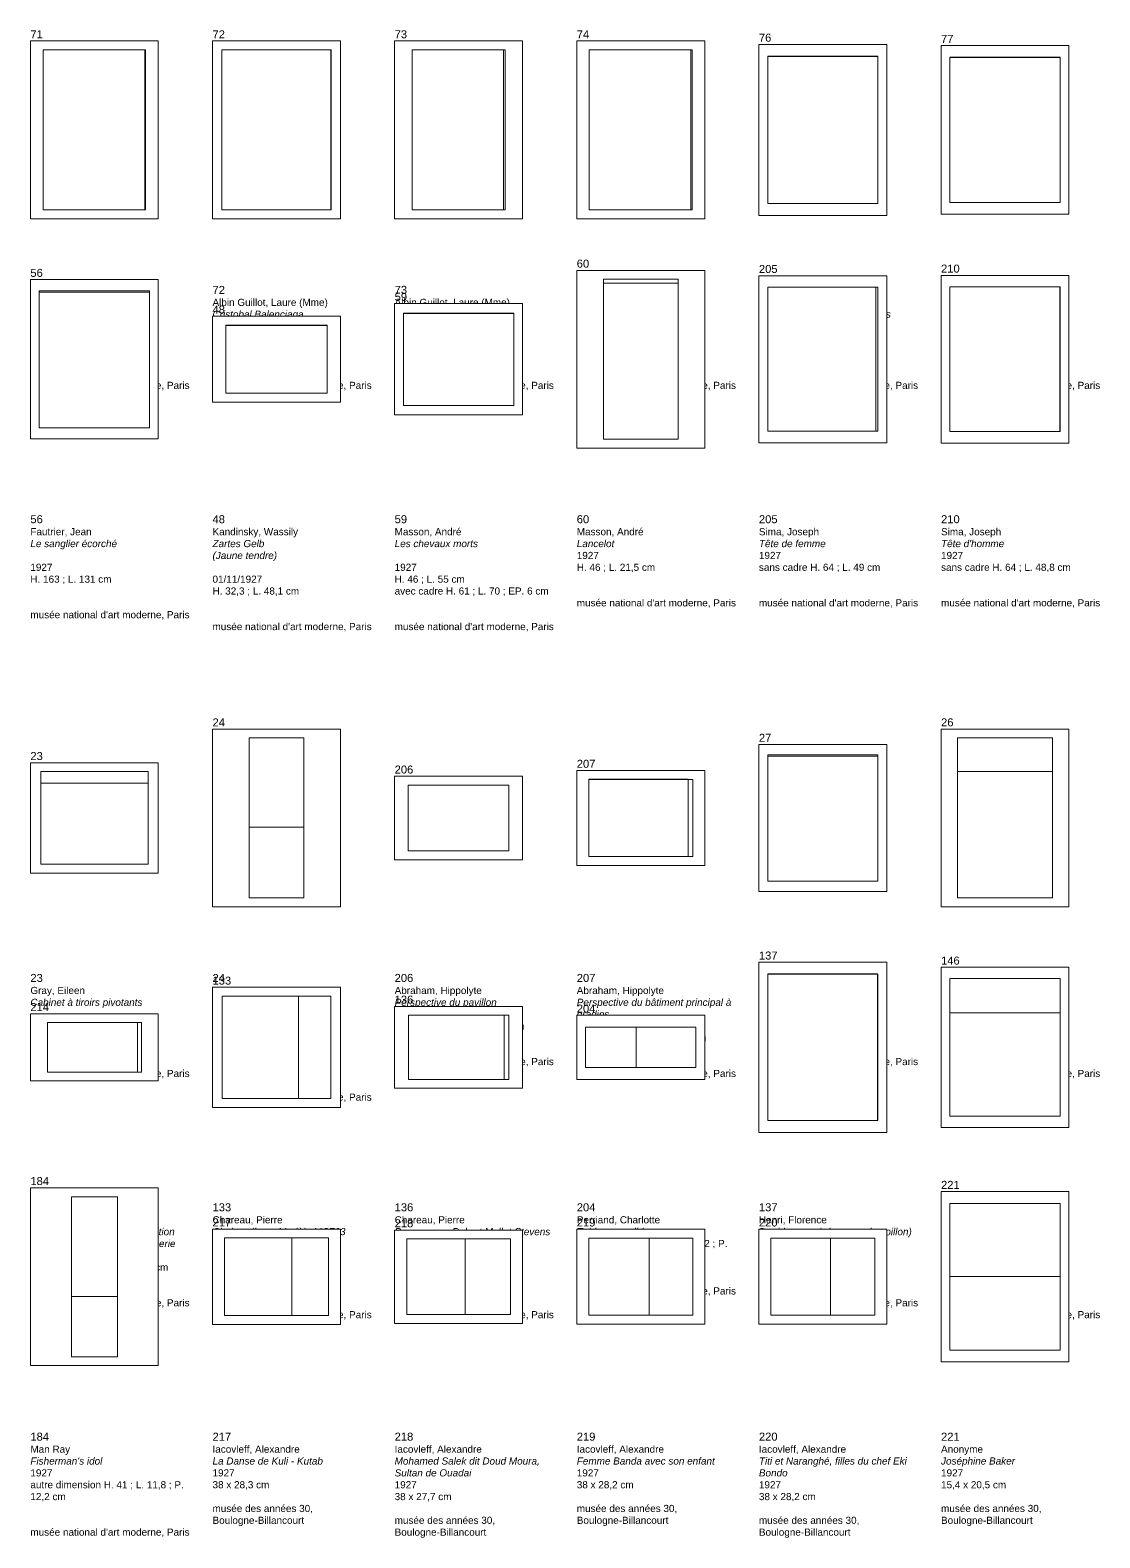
# Model space of a CAD drawing. Header units: metres. Extents: x -2000 to 323164, y 5742 to 90121.
# Drawn here: x 30427 to 42468, y 70862 to 87822 of the extents above; entities that cross this region are included whole.
import ezdxf

# ---------------------------------------------------------------- set-up
doc = ezdxf.new("R2010")
doc.units = ezdxf.units.M
for name, color, linetype, lineweight in [('A8-ART no', 152, 'Continuous', 13), ('A8-ART-cadre', 8, 'Continuous', 9), ('A8-ART-detail', 230, 'Continuous', 9), ('A8-ART-works photo', 171, 'Continuous', 5), ('A8-ART-works plan', 241, 'Continuous', 5)]:
    doc.layers.add(name, color=color, linetype=linetype, lineweight=lineweight)
doc.styles.add('AtoY_40', font='Arial.ttf', dxfattribs={"height": 80})
doc.styles.add('JP_50', font='Arial.ttf', dxfattribs={"height": 90})
picture_1 = doc.add_image_def('image17.jpeg', size_in_pixel=(122, 192))
picture_2 = doc.add_image_def('image18.jpeg', size_in_pixel=(131, 192))
picture_3 = doc.add_image_def('image19.jpeg', size_in_pixel=(110, 192))
picture_4 = doc.add_image_def('image20.jpeg', size_in_pixel=(122, 192))
picture_5 = doc.add_image_def('image21.jpeg', size_in_pixel=(144, 192))
picture_6 = doc.add_image_def('image22.jpeg', size_in_pixel=(146, 192))
picture_7 = doc.add_image_def('image38.jpeg', size_in_pixel=(156, 192))
picture_8 = doc.add_image_def('image39.jpeg', size_in_pixel=(192, 128))
picture_9 = doc.add_image_def('image40.jpeg', size_in_pixel=(192, 160))
picture_10 = doc.add_image_def('image41.jpeg', size_in_pixel=(92, 192))
picture_11 = doc.add_image_def('image42.jpeg', size_in_pixel=(144, 192))
picture_12 = doc.add_image_def('image43.jpeg', size_in_pixel=(146, 192))
picture_13 = doc.add_image_def('image74.jpeg', size_in_pixel=(192, 145))
picture_14 = doc.add_image_def('image75.jpeg', size_in_pixel=(148, 192))
picture_15 = doc.add_image_def('image76.jpeg', size_in_pixel=(192, 125))
picture_16 = doc.add_image_def('image77.jpeg', size_in_pixel=(192, 149))
picture_17 = doc.add_image_def('image78.jpeg', size_in_pixel=(169, 192))
picture_18 = doc.add_image_def('image79.jpeg', size_in_pixel=(144, 192))
picture_19 = doc.add_image_def('image102.jpeg', size_in_pixel=(192, 105))
picture_20 = doc.add_image_def('image103.jpeg', size_in_pixel=(144, 192))
picture_21 = doc.add_image_def('image104.jpeg', size_in_pixel=(192, 129))
picture_22 = doc.add_image_def('image105.jpeg', size_in_pixel=(192, 153))
picture_23 = doc.add_image_def('image106.jpeg', size_in_pixel=(144, 192))
picture_24 = doc.add_image_def('image107.jpeg', size_in_pixel=(192, 180))
picture_25 = doc.add_image_def('image141.jpeg', size_in_pixel=(147, 192))
picture_26 = doc.add_image_def('image142.jpeg', size_in_pixel=(167, 192))
picture_27 = doc.add_image_def('image143.jpeg', size_in_pixel=(148, 192))
picture_28 = doc.add_image_def('image144.jpeg', size_in_pixel=(150, 192))
picture_29 = doc.add_image_def('image145.jpeg', size_in_pixel=(148, 192))
picture_30 = doc.add_image_def('image146.jpeg', size_in_pixel=(192, 128))

# ---------------------------------------------------------------- blocks, each defined once
blk = doc.blocks.new('ART-71')
blk.add_wipeout([(-720, -1000), (720, -1000), (720, 1000), (-720, 1000)]).dxf.layer = 'A8-ART-cadre'
at = {"layer": 'A8-ART-cadre', "color": 8}
blk.add_lwpolyline([(-720, -1000), (720, -1000), (720, 1000), (-720, 1000), (-720, -1000)], dxfattribs=at)
at = {"layer": 'A8-ART-works plan', "color": 241}
blk.add_lwpolyline([(-576, -900), (576, -900), (576, 900), (-576, 900), (-576, -900)], dxfattribs=at)
at = {"layer": 'A8-ART no', "color": 152, "insert": (-720, 1075), "char_height": 90, "attachment_point": 4, "style": 'JP_50'}
blk.add_mtext('71', dxfattribs=at)
at = {"layer": 'A8-ART-works photo'}
image = blk.add_image(picture_1, insert=(-576, -900), size_in_units=(1144, 1800), dxfattribs=at)
blk = doc.blocks.new('ART-72')
blk.add_wipeout([(-720, -1000), (720, -1000), (720, 1000), (-720, 1000)]).dxf.layer = 'A8-ART-cadre'
at = {"layer": 'A8-ART-cadre', "color": 8}
blk.add_lwpolyline([(-720, -1000), (720, -1000), (720, 1000), (-720, 1000), (-720, -1000)], dxfattribs=at)
at = {"layer": 'A8-ART-works plan', "color": 241}
blk.add_lwpolyline([(-614, -900), (614, -900), (614, 900), (-614, 900), (-614, -900)], dxfattribs=at)
at = {"layer": 'A8-ART no', "color": 152, "insert": (-720, 1075), "char_height": 90, "attachment_point": 4, "style": 'JP_50'}
blk.add_mtext('72', dxfattribs=at)
at = {"layer": 'A8-ART-works photo'}
image = blk.add_image(picture_2, insert=(-614, -900), size_in_units=(1227, 1799), dxfattribs=at)
blk = doc.blocks.new('ART-73')
blk.add_wipeout([(-720, -1000), (720, -1000), (720, 1000), (-720, 1000)]).dxf.layer = 'A8-ART-cadre'
at = {"layer": 'A8-ART-cadre', "color": 8}
blk.add_lwpolyline([(-720, -1000), (720, -1000), (720, 1000), (-720, 1000), (-720, -1000)], dxfattribs=at)
at = {"layer": 'A8-ART-works plan', "color": 241}
blk.add_lwpolyline([(-524, -900), (524, -900), (524, 900), (-524, 900), (-524, -900)], dxfattribs=at)
at = {"layer": 'A8-ART no', "color": 152, "insert": (-720, 1075), "char_height": 90, "attachment_point": 4, "style": 'JP_50'}
blk.add_mtext('73', dxfattribs=at)
at = {"layer": 'A8-ART-works photo'}
image = blk.add_image(picture_3, insert=(-524, -900), size_in_units=(1031, 1800), dxfattribs=at)
blk = doc.blocks.new('ART-74')
blk.add_wipeout([(-720, -1000), (720, -1000), (720, 1000), (-720, 1000)]).dxf.layer = 'A8-ART-cadre'
at = {"layer": 'A8-ART-cadre', "color": 8}
blk.add_lwpolyline([(-720, -1000), (720, -1000), (720, 1000), (-720, 1000), (-720, -1000)], dxfattribs=at)
at = {"layer": 'A8-ART-works plan', "color": 241}
blk.add_lwpolyline([(-579, -900), (579, -900), (579, 900), (-579, 900), (-579, -900)], dxfattribs=at)
at = {"layer": 'A8-ART no', "color": 152, "insert": (-720, 1075), "char_height": 90, "attachment_point": 4, "style": 'JP_50'}
blk.add_mtext('74', dxfattribs=at)
at = {"layer": 'A8-ART-works photo'}
image = blk.add_image(picture_4, insert=(-579, -900), size_in_units=(1144, 1800), dxfattribs=at)
blk = doc.blocks.new('ART-76')
blk.add_wipeout([(-720, -962), (720, -962), (720, 962), (-720, 962)]).dxf.layer = 'A8-ART-cadre'
at = {"layer": 'A8-ART-cadre', "color": 8}
blk.add_lwpolyline([(-720, -962), (720, -962), (720, 962), (-720, 962), (-720, -962)], dxfattribs=at)
at = {"layer": 'A8-ART-works plan', "color": 241}
blk.add_lwpolyline([(-620, -828), (620, -828), (620, 828), (-620, 828), (-620, -828)], dxfattribs=at)
at = {"layer": 'A8-ART no', "color": 152, "insert": (-720, 1037), "char_height": 90, "attachment_point": 4, "style": 'JP_50'}
blk.add_mtext('76', dxfattribs=at)
at = {"layer": 'A8-ART-works photo'}
image = blk.add_image(picture_5, insert=(-620, -828), size_in_units=(1240, 1653), dxfattribs=at)
blk = doc.blocks.new('ART-77')
blk.add_wipeout([(-720, -949), (720, -949), (720, 949), (-720, 949)]).dxf.layer = 'A8-ART-cadre'
at = {"layer": 'A8-ART-cadre', "color": 8}
blk.add_lwpolyline([(-720, -949), (720, -949), (720, 949), (-720, 949), (-720, -949)], dxfattribs=at)
at = {"layer": 'A8-ART-works plan', "color": 241}
blk.add_lwpolyline([(-620, -817), (620, -817), (620, 817), (-620, 817), (-620, -817)], dxfattribs=at)
at = {"layer": 'A8-ART no', "color": 152, "insert": (-720, 1024), "char_height": 90, "attachment_point": 4, "style": 'JP_50'}
blk.add_mtext('77', dxfattribs=at)
at = {"layer": 'A8-ART-works photo'}
image = blk.add_image(picture_6, insert=(-620, -817), size_in_units=(1240, 1631), dxfattribs=at)
blk = doc.blocks.new('ART-56')
blk.add_wipeout([(-720, -896), (720, -896), (720, 896), (-720, 896)]).dxf.layer = 'A8-ART-cadre'
at = {"layer": 'A8-ART-cadre', "color": 8}
blk.add_lwpolyline([(-720, -896), (720, -896), (720, 896), (-720, 896), (-720, -896)], dxfattribs=at)
at = {"layer": 'A8-ART-works plan', "color": 241}
blk.add_lwpolyline([(-620, -771), (620, -771), (620, 771), (-620, 771), (-620, -771)], dxfattribs=at)
at = {"layer": 'A8-ART no', "color": 152, "insert": (-720, 971), "char_height": 90, "attachment_point": 4, "style": 'JP_50'}
blk.add_mtext('56', dxfattribs=at)
at = {"layer": 'A8-ART-works photo'}
image = blk.add_image(picture_7, insert=(-620, -771), size_in_units=(1240, 1526), dxfattribs=at)
blk = doc.blocks.new('ART-48')
blk.add_wipeout([(-720, -483), (720, -483), (720, 483), (-720, 483)]).dxf.layer = 'A8-ART-cadre'
at = {"layer": 'A8-ART-cadre', "color": 8}
blk.add_lwpolyline([(-720, -483), (720, -483), (720, 483), (-720, 483), (-720, -483)], dxfattribs=at)
at = {"layer": 'A8-ART-works plan', "color": 241}
blk.add_lwpolyline([(-571, -383), (571, -383), (571, 383), (-571, 383), (-571, -383)], dxfattribs=at)
at = {"layer": 'A8-ART no', "color": 152, "insert": (-720, 558), "char_height": 90, "attachment_point": 4, "style": 'JP_50'}
blk.add_mtext('48', dxfattribs=at)
at = {"layer": 'A8-ART-works photo'}
image = blk.add_image(picture_8, insert=(-571, -383), size_in_units=(1142, 761), dxfattribs=at)
blk = doc.blocks.new('ART-59')
blk.add_wipeout([(-720, -627), (720, -627), (720, 627), (-720, 627)]).dxf.layer = 'A8-ART-cadre'
at = {"layer": 'A8-ART-cadre', "color": 8}
blk.add_lwpolyline([(-720, -627), (720, -627), (720, 627), (-720, 627), (-720, -627)], dxfattribs=at)
at = {"layer": 'A8-ART-works plan', "color": 241}
blk.add_lwpolyline([(-620, -519), (620, -519), (620, 519), (-620, 519), (-620, -519)], dxfattribs=at)
at = {"layer": 'A8-ART no', "color": 152, "insert": (-720, 702), "char_height": 90, "attachment_point": 4, "style": 'JP_50'}
blk.add_mtext('59', dxfattribs=at)
at = {"layer": 'A8-ART-works photo'}
image = blk.add_image(picture_9, insert=(-620, -519), size_in_units=(1240, 1033), dxfattribs=at)
blk = doc.blocks.new('ART-60')
blk.add_wipeout([(-720, -1000), (720, -1000), (720, 1000), (-720, 1000)]).dxf.layer = 'A8-ART-cadre'
at = {"layer": 'A8-ART-cadre', "color": 8}
blk.add_lwpolyline([(-720, -1000), (720, -1000), (720, 1000), (-720, 1000), (-720, -1000)], dxfattribs=at)
at = {"layer": 'A8-ART-works plan', "color": 241}
blk.add_lwpolyline([(-421, -900), (421, -900), (421, 900), (-421, 900), (-421, -900)], dxfattribs=at)
at = {"layer": 'A8-ART no', "color": 152, "insert": (-720, 1075), "char_height": 90, "attachment_point": 4, "style": 'JP_50'}
blk.add_mtext('60', dxfattribs=at)
at = {"layer": 'A8-ART-works photo'}
image = blk.add_image(picture_10, insert=(-421, -900), size_in_units=(841, 1756), dxfattribs=at)
blk = doc.blocks.new('ART-205')
blk.add_wipeout([(-720, -940), (720, -940), (720, 940), (-720, 940)]).dxf.layer = 'A8-ART-cadre'
at = {"layer": 'A8-ART-cadre', "color": 8}
blk.add_lwpolyline([(-720, -940), (720, -940), (720, 940), (-720, 940), (-720, -940)], dxfattribs=at)
at = {"layer": 'A8-ART-works plan', "color": 241}
blk.add_lwpolyline([(-620, -810), (620, -810), (620, 810), (-620, 810), (-620, -810)], dxfattribs=at)
at = {"layer": 'A8-ART no', "color": 152, "insert": (-720, 1015), "char_height": 90, "attachment_point": 4, "style": 'JP_50'}
blk.add_mtext('205', dxfattribs=at)
at = {"layer": 'A8-ART-works photo'}
image = blk.add_image(picture_11, insert=(-620, -810), size_in_units=(1215, 1620), dxfattribs=at)
blk = doc.blocks.new('ART-210')
blk.add_wipeout([(-720, -944), (720, -944), (720, 944), (-720, 944)]).dxf.layer = 'A8-ART-cadre'
at = {"layer": 'A8-ART-cadre', "color": 8}
blk.add_lwpolyline([(-720, -944), (720, -944), (720, 944), (-720, 944), (-720, -944)], dxfattribs=at)
at = {"layer": 'A8-ART-works plan', "color": 241}
blk.add_lwpolyline([(-620, -813), (620, -813), (620, 813), (-620, 813), (-620, -813)], dxfattribs=at)
at = {"layer": 'A8-ART no', "color": 152, "insert": (-720, 1019), "char_height": 90, "attachment_point": 4, "style": 'JP_50'}
blk.add_mtext('210', dxfattribs=at)
at = {"layer": 'A8-ART-works photo'}
image = blk.add_image(picture_12, insert=(-620, -813), size_in_units=(1237, 1626), dxfattribs=at)
blk = doc.blocks.new('ART-23')
blk.add_wipeout([(-720, -621), (720, -621), (720, 621), (-720, 621)]).dxf.layer = 'A8-ART-cadre'
at = {"layer": 'A8-ART-cadre', "color": 8}
blk.add_lwpolyline([(-720, -621), (720, -621), (720, 621), (-720, 621), (-720, -621)], dxfattribs=at)
at = {"layer": 'A8-ART-works plan', "color": 241}
blk.add_lwpolyline([(-604, -521), (604, -521), (604, 521), (-604, 521), (-604, -521)], dxfattribs=at)
at = {"layer": 'A8-ART no', "color": 152, "insert": (-720, 696), "char_height": 90, "attachment_point": 4, "style": 'JP_50'}
blk.add_mtext('23', dxfattribs=at)
at = {"layer": 'A8-ART-works photo'}
image = blk.add_image(picture_13, insert=(-604, -521), size_in_units=(1208, 912), dxfattribs=at)
blk = doc.blocks.new('ART-24')
blk.add_wipeout([(-720, -1000), (720, -1000), (720, 1000), (-720, 1000)]).dxf.layer = 'A8-ART-cadre'
at = {"layer": 'A8-ART-cadre', "color": 8}
blk.add_lwpolyline([(-720, -1000), (720, -1000), (720, 1000), (-720, 1000), (-720, -1000)], dxfattribs=at)
at = {"layer": 'A8-ART-works plan', "color": 241}
blk.add_lwpolyline([(-307, -900), (307, -900), (307, 900), (-307, 900), (-307, -900)], dxfattribs=at)
at = {"layer": 'A8-ART no', "color": 152, "insert": (-720, 1075), "char_height": 90, "attachment_point": 4, "style": 'JP_50'}
blk.add_mtext('24', dxfattribs=at)
at = {"layer": 'A8-ART-works photo'}
image = blk.add_image(picture_14, insert=(-307, -900), size_in_units=(615, 797), dxfattribs=at)
blk = doc.blocks.new('ART-206')
blk.add_wipeout([(-720, -469), (720, -469), (720, 469), (-720, 469)]).dxf.layer = 'A8-ART-cadre'
at = {"layer": 'A8-ART-cadre', "color": 8}
blk.add_lwpolyline([(-720, -469), (720, -469), (720, 469), (-720, 469), (-720, -469)], dxfattribs=at)
at = {"layer": 'A8-ART-works plan', "color": 241}
blk.add_lwpolyline([(-567, -369), (567, -369), (567, 369), (-567, 369), (-567, -369)], dxfattribs=at)
at = {"layer": 'A8-ART no', "color": 152, "insert": (-720, 544), "char_height": 90, "attachment_point": 4, "style": 'JP_50'}
blk.add_mtext('206', dxfattribs=at)
at = {"layer": 'A8-ART-works photo'}
image = blk.add_image(picture_15, insert=(-567, -369), size_in_units=(1133, 738), dxfattribs=at)
blk = doc.blocks.new('ART-207')
blk.add_wipeout([(-720, -534), (720, -534), (720, 534), (-720, 534)]).dxf.layer = 'A8-ART-cadre'
at = {"layer": 'A8-ART-cadre', "color": 8}
blk.add_lwpolyline([(-720, -534), (720, -534), (720, 534), (-720, 534), (-720, -534)], dxfattribs=at)
at = {"layer": 'A8-ART-works plan', "color": 241}
blk.add_lwpolyline([(-585, -434), (585, -434), (585, 434), (-585, 434), (-585, -434)], dxfattribs=at)
at = {"layer": 'A8-ART no', "color": 152, "insert": (-720, 609), "char_height": 90, "attachment_point": 4, "style": 'JP_50'}
blk.add_mtext('207', dxfattribs=at)
at = {"layer": 'A8-ART-works photo'}
image = blk.add_image(picture_16, insert=(-585, -434), size_in_units=(1119, 869), dxfattribs=at)
blk = doc.blocks.new('ART-27')
blk.add_wipeout([(-720, -827), (720, -827), (720, 827), (-720, 827)]).dxf.layer = 'A8-ART-cadre'
at = {"layer": 'A8-ART-cadre', "color": 8}
blk.add_lwpolyline([(-720, -827), (720, -827), (720, 827), (-720, 827), (-720, -827)], dxfattribs=at)
at = {"layer": 'A8-ART-works plan', "color": 241}
blk.add_lwpolyline([(-620, -712), (620, -712), (620, 712), (-620, 712), (-620, -712)], dxfattribs=at)
at = {"layer": 'A8-ART no', "color": 152, "insert": (-720, 902), "char_height": 90, "attachment_point": 4, "style": 'JP_50'}
blk.add_mtext('27', dxfattribs=at)
at = {"layer": 'A8-ART-works photo'}
image = blk.add_image(picture_17, insert=(-620, -712), size_in_units=(1240, 1409), dxfattribs=at)
blk = doc.blocks.new('ART-26')
blk.add_wipeout([(-720, -1000), (720, -1000), (720, 1000), (-720, 1000)]).dxf.layer = 'A8-ART-cadre'
at = {"layer": 'A8-ART-cadre', "color": 8}
blk.add_lwpolyline([(-720, -1000), (720, -1000), (720, 1000), (-720, 1000), (-720, -1000)], dxfattribs=at)
at = {"layer": 'A8-ART-works plan', "color": 241}
blk.add_lwpolyline([(-533, -900), (533, -900), (533, 900), (-533, 900), (-533, -900)], dxfattribs=at)
at = {"layer": 'A8-ART no', "color": 152, "insert": (-720, 1075), "char_height": 90, "attachment_point": 4, "style": 'JP_50'}
blk.add_mtext('26', dxfattribs=at)
at = {"layer": 'A8-ART-works photo'}
image = blk.add_image(picture_18, insert=(-533, -900), size_in_units=(1067, 1422), dxfattribs=at)
blk = doc.blocks.new('ART-214')
blk.add_wipeout([(-720, -378), (720, -378), (720, 378), (-720, 378)]).dxf.layer = 'A8-ART-cadre'
at = {"layer": 'A8-ART-cadre', "color": 8}
blk.add_lwpolyline([(-720, -378), (720, -378), (720, 378), (-720, 378), (-720, -378)], dxfattribs=at)
at = {"layer": 'A8-ART-works plan', "color": 241}
blk.add_lwpolyline([(-529, -278), (529, -278), (529, 278), (-529, 278), (-529, -278)], dxfattribs=at)
at = {"layer": 'A8-ART no', "color": 152, "insert": (-720, 453), "char_height": 90, "attachment_point": 4, "style": 'JP_50'}
blk.add_mtext('214', dxfattribs=at)
at = {"layer": 'A8-ART-works photo'}
image = blk.add_image(picture_19, insert=(-529, -278), size_in_units=(1016, 556), dxfattribs=at)
blk = doc.blocks.new('ART-133')
blk.add_wipeout([(-720, -675), (720, -675), (720, 675), (-720, 675)]).dxf.layer = 'A8-ART-cadre'
at = {"layer": 'A8-ART-cadre', "color": 8}
blk.add_lwpolyline([(-720, -675), (720, -675), (720, 675), (-720, 675), (-720, -675)], dxfattribs=at)
at = {"layer": 'A8-ART-works plan', "color": 241}
blk.add_lwpolyline([(-613, -575), (613, -575), (613, 575), (-613, 575), (-613, -575)], dxfattribs=at)
at = {"layer": 'A8-ART no', "color": 152, "insert": (-720, 750), "char_height": 90, "attachment_point": 4, "style": 'JP_50'}
blk.add_mtext('133', dxfattribs=at)
at = {"layer": 'A8-ART-works photo'}
image = blk.add_image(picture_20, insert=(-613, -575), size_in_units=(862, 1150), dxfattribs=at)
blk = doc.blocks.new('ART-136')
blk.add_wipeout([(-720, -461), (720, -461), (720, 461), (-720, 461)]).dxf.layer = 'A8-ART-cadre'
at = {"layer": 'A8-ART-cadre', "color": 8}
blk.add_lwpolyline([(-720, -461), (720, -461), (720, 461), (-720, 461), (-720, -461)], dxfattribs=at)
at = {"layer": 'A8-ART-works plan', "color": 241}
blk.add_lwpolyline([(-564, -361), (564, -361), (564, 361), (-564, 361), (-564, -361)], dxfattribs=at)
at = {"layer": 'A8-ART no', "color": 152, "insert": (-720, 536), "char_height": 90, "attachment_point": 4, "style": 'JP_50'}
blk.add_mtext('136', dxfattribs=at)
at = {"layer": 'A8-ART-works photo'}
image = blk.add_image(picture_21, insert=(-564, -361), size_in_units=(1076, 723), dxfattribs=at)
blk = doc.blocks.new('ART-204')
blk.add_wipeout([(-720, -360), (720, -360), (720, 360), (-720, 360)]).dxf.layer = 'A8-ART-cadre'
at = {"layer": 'A8-ART-cadre', "color": 8}
blk.add_lwpolyline([(-720, -360), (720, -360), (720, 360), (-720, 360), (-720, -360)], dxfattribs=at)
at = {"layer": 'A8-ART-works plan', "color": 241}
blk.add_lwpolyline([(-620, -227), (620, -227), (620, 227), (-620, 227), (-620, -227)], dxfattribs=at)
at = {"layer": 'A8-ART no', "color": 152, "insert": (-720, 435), "char_height": 90, "attachment_point": 4, "style": 'JP_50'}
blk.add_mtext('204', dxfattribs=at)
at = {"layer": 'A8-ART-works photo'}
image = blk.add_image(picture_22, insert=(-620, -227), size_in_units=(570, 454), dxfattribs=at)
blk = doc.blocks.new('ART-137')
blk.add_wipeout([(-720, -957), (720, -957), (720, 957), (-720, 957)]).dxf.layer = 'A8-ART-cadre'
at = {"layer": 'A8-ART-cadre', "color": 8}
blk.add_lwpolyline([(-720, -957), (720, -957), (720, 957), (-720, 957), (-720, -957)], dxfattribs=at)
at = {"layer": 'A8-ART-works plan', "color": 241}
blk.add_lwpolyline([(-620, -824), (620, -824), (620, 824), (-620, 824), (-620, -824)], dxfattribs=at)
at = {"layer": 'A8-ART no', "color": 152, "insert": (-720, 1032), "char_height": 90, "attachment_point": 4, "style": 'JP_50'}
blk.add_mtext('137', dxfattribs=at)
at = {"layer": 'A8-ART-works photo'}
image = blk.add_image(picture_23, insert=(-620, -824), size_in_units=(1236, 1649), dxfattribs=at)
blk = doc.blocks.new('ART-146')
blk.add_wipeout([(-720, -900), (720, -900), (720, 900), (-720, 900)]).dxf.layer = 'A8-ART-cadre'
at = {"layer": 'A8-ART-cadre', "color": 8}
blk.add_lwpolyline([(-720, -900), (720, -900), (720, 900), (-720, 900), (-720, -900)], dxfattribs=at)
at = {"layer": 'A8-ART-works plan', "color": 241}
blk.add_lwpolyline([(-620, -775), (620, -775), (620, 775), (-620, 775), (-620, -775)], dxfattribs=at)
at = {"layer": 'A8-ART no', "color": 152, "insert": (-720, 975), "char_height": 90, "attachment_point": 4, "style": 'JP_50'}
blk.add_mtext('146', dxfattribs=at)
at = {"layer": 'A8-ART-works photo'}
image = blk.add_image(picture_24, insert=(-620, -775), size_in_units=(1240, 1162.5), dxfattribs=at)
blk = doc.blocks.new('ART-184')
blk.add_wipeout([(-720, -1000), (720, -1000), (720, 1000), (-720, 1000)]).dxf.layer = 'A8-ART-cadre'
at = {"layer": 'A8-ART-cadre', "color": 8}
blk.add_lwpolyline([(-720, -1000), (720, -1000), (720, 1000), (-720, 1000), (-720, -1000)], dxfattribs=at)
at = {"layer": 'A8-ART-works plan', "color": 241}
blk.add_lwpolyline([(-259, -900), (259, -900), (259, 900), (-259, 900), (-259, -900)], dxfattribs=at)
at = {"layer": 'A8-ART no', "color": 152, "insert": (-720, 1075), "char_height": 90, "attachment_point": 4, "style": 'JP_50'}
blk.add_mtext('184', dxfattribs=at)
at = {"layer": 'A8-ART-works photo'}
image = blk.add_image(picture_25, insert=(-259, -900), size_in_units=(518, 677), dxfattribs=at)
blk = doc.blocks.new('ART-217')
blk.add_wipeout([(-720, -536), (720, -536), (720, 536), (-720, 536)]).dxf.layer = 'A8-ART-cadre'
at = {"layer": 'A8-ART-cadre', "color": 8}
blk.add_lwpolyline([(-720, -536), (720, -536), (720, 536), (-720, 536), (-720, -536)], dxfattribs=at)
at = {"layer": 'A8-ART-works plan', "color": 241}
blk.add_lwpolyline([(-586, -436), (586, -436), (586, 436), (-586, 436), (-586, -436)], dxfattribs=at)
at = {"layer": 'A8-ART no', "color": 152, "insert": (-720, 611), "char_height": 90, "attachment_point": 4, "style": 'JP_50'}
blk.add_mtext('217', dxfattribs=at)
at = {"layer": 'A8-ART-works photo'}
image = blk.add_image(picture_26, insert=(-586, -436), size_in_units=(759, 872), dxfattribs=at)
blk = doc.blocks.new('ART-218')
blk.add_wipeout([(-720, -525), (720, -525), (720, 525), (-720, 525)]).dxf.layer = 'A8-ART-cadre'
at = {"layer": 'A8-ART-cadre', "color": 8}
blk.add_lwpolyline([(-720, -525), (720, -525), (720, 525), (-720, 525), (-720, -525)], dxfattribs=at)
at = {"layer": 'A8-ART-works plan', "color": 241}
blk.add_lwpolyline([(-583, -425), (583, -425), (583, 425), (-583, 425), (-583, -425)], dxfattribs=at)
at = {"layer": 'A8-ART no', "color": 152, "insert": (-720, 600), "char_height": 90, "attachment_point": 4, "style": 'JP_50'}
blk.add_mtext('218', dxfattribs=at)
at = {"layer": 'A8-ART-works photo'}
image = blk.add_image(picture_27, insert=(-583, -425), size_in_units=(655, 850), dxfattribs=at)
blk = doc.blocks.new('ART-219')
blk.add_wipeout([(-720, -534), (720, -534), (720, 534), (-720, 534)]).dxf.layer = 'A8-ART-cadre'
at = {"layer": 'A8-ART-cadre', "color": 8}
blk.add_lwpolyline([(-720, -534), (720, -534), (720, 534), (-720, 534), (-720, -534)], dxfattribs=at)
at = {"layer": 'A8-ART-works plan', "color": 241}
blk.add_lwpolyline([(-585, -434), (585, -434), (585, 434), (-585, 434), (-585, -434)], dxfattribs=at)
at = {"layer": 'A8-ART no', "color": 152, "insert": (-720, 609), "char_height": 90, "attachment_point": 4, "style": 'JP_50'}
blk.add_mtext('219', dxfattribs=at)
at = {"layer": 'A8-ART-works photo'}
image = blk.add_image(picture_28, insert=(-585, -434), size_in_units=(679, 869), dxfattribs=at)
blk = doc.blocks.new('ART-220')
blk.add_wipeout([(-720, -534), (720, -534), (720, 534), (-720, 534)]).dxf.layer = 'A8-ART-cadre'
at = {"layer": 'A8-ART-cadre', "color": 8}
blk.add_lwpolyline([(-720, -534), (720, -534), (720, 534), (-720, 534), (-720, -534)], dxfattribs=at)
at = {"layer": 'A8-ART-works plan', "color": 241}
blk.add_lwpolyline([(-585, -434), (585, -434), (585, 434), (-585, 434), (-585, -434)], dxfattribs=at)
at = {"layer": 'A8-ART no', "color": 152, "insert": (-720, 609), "char_height": 90, "attachment_point": 4, "style": 'JP_50'}
blk.add_mtext('220', dxfattribs=at)
at = {"layer": 'A8-ART-works photo'}
image = blk.add_image(picture_29, insert=(-585, -434), size_in_units=(670, 869), dxfattribs=at)
blk = doc.blocks.new('ART-221')
blk.add_wipeout([(-720, -958), (720, -958), (720, 958), (-720, 958)]).dxf.layer = 'A8-ART-cadre'
at = {"layer": 'A8-ART-cadre', "color": 8}
blk.add_lwpolyline([(-720, -958), (720, -958), (720, 958), (-720, 958), (-720, -958)], dxfattribs=at)
at = {"layer": 'A8-ART-works plan', "color": 241}
blk.add_lwpolyline([(-620, -825), (620, -825), (620, 825), (-620, 825), (-620, -825)], dxfattribs=at)
at = {"layer": 'A8-ART no', "color": 152, "insert": (-720, 1033), "char_height": 90, "attachment_point": 4, "style": 'JP_50'}
blk.add_mtext('221', dxfattribs=at)
at = {"layer": 'A8-ART-works photo'}
image = blk.add_image(picture_30, insert=(-620, -825), size_in_units=(1240, 827), dxfattribs=at)

msp = doc.modelspace()

# ---------------------------------------------------------------- block references
at = {"layer": 'A8-ART-works plan'}
for name, p in [('ART-71', (31150, 86700)), ('ART-72', (33200, 86700)), ('ART-73', (35250, 86700)), ('ART-74', (37300, 86700)), ('ART-76', (39350, 86700)), ('ART-77', (41400, 86700)), ('ART-24', (33200, 78960)), ('ART-26', (41400, 78960)), ('ART-27', (39350, 78960)), ('ART-23', (31150, 78960)), ('ART-206', (35250, 78960)), ('ART-207', (37300, 78960))]:
    msp.add_blockref(name, p, dxfattribs=at)

# ---------------------------------------------------------------- texts
at = {"layer": 'A8-ART no', "color": 152, "char_height": 90, "width": 1800, "attachment_point": 4, "style": 'JP_50'}
for s, insert in [('71', (30430, 84900)), ('72', (32480, 84900)), ('73', (34530, 84900)), ('74', (36580, 84900)), ('76', (38630, 84900)), ('77', (40680, 84900)), ('56', (30430, 82320)), ('48', (32480, 82320)), ('59', (34530, 82320)), ('60', (36580, 82320)), ('205', (38630, 82320)), ('210', (40680, 82320)), ('23', (30430, 77160)), ('24', (32480, 77160)), ('206', (34530, 77160)), ('207', (36580, 77160)), ('27', (38630, 77160)), ('26', (40680, 77160)), ('214', (30430, 74580)), ('133', (32480, 74580)), ('136', (34530, 74580)), ('204', (36580, 74580)), ('137', (38630, 74580)), ('146', (40680, 74580)), ('184', (30430, 72000)), ('217', (32480, 72000)), ('218', (34530, 72000)), ('219', (36580, 72000)), ('220', (38630, 72000)), ('221', (40680, 72000))]:
    msp.add_mtext(s, dxfattribs=dict(at, insert=insert))
at = {"layer": 'A8-ART-detail', "color": 230, "char_height": 80, "width": 1800, "attachment_point": 1, "style": 'AtoY_40'}
for s, insert in [("Albin Guillot, Laure (Mme){\\fArial|b0|i1|c0|p34;\\PCristobal Balenciaga\\P}\\P1927\\PH. 11,4 ; L. 7,3 cm\\P\\P\\P\\pxa0.25;musée national d'art moderne, Paris", (30430, 84800)), ("Albin Guillot, Laure (Mme){\\fArial|b0|i1|c0|p34;\\PCristobal Balenciaga\\P}\\P1927\\PH. 11 ; L. 7,5 cm\\P\\P\\P\\pxa0.25;musée national d'art moderne, Paris", (32480, 84800)), ("Albin Guillot, Laure (Mme){\\fArial|b0|i1|c0|p34;\\PCristobal Balenciaga\\P}\\P1927\\PH. 11 ; L. 6,4 cm\\P\\P\\P\\pxa0.25;musée national d'art moderne, Paris", (34530, 84800)), ("Albin Guillot, Laure (Mme){\\fArial|b0|i1|c0|p34;\\PCristobal Balenciaga\\P}\\P1927\\PH. 11,2 ; L. 7,2 cm\\P\\P\\P\\pxa0.25;musée national d'art moderne, Paris", (36580, 84800)), ("Landau, Ergy{\\fArial|b0|i1|c0|p34;\\PNu féminin se lavant les pieds\\P}\\P1927\\PH. 40,6 ; L. 30,4 cm\\P\\P\\P\\pxa0.25;musée national d'art moderne, Paris", (38630, 84800)), ("Landau, Ergy{\\fArial|b0|i1|c0|p34;\\PSans titre [Mannequins]\\P}\\P1927\\PH. 37,7 ; L. 28,6 cm\\P\\P\\P\\pxa0.25;musée national d'art moderne, Paris", (40680, 84800)), ("Fautrier, Jean{\\fArial|b0|i1|c0|p34;\\PLe sanglier écorché\\P}\\P1927\\PH. 163 ; L. 131 cm\\P\\P\\P\\pxa0.25;musée national d'art moderne, Paris", (30430, 82220)), ("Kandinsky, Wassily{\\fArial|b0|i1|c0|p34;\\PZartes Gelb\\P(Jaune tendre)\\P}\\P01/11/1927\\PH. 32,3 ; L. 48,1 cm\\P\\P\\P\\pxa0.25;musée national d'art moderne, Paris", (32480, 82220)), ("Masson, André{\\fArial|b0|i1|c0|p34;\\PLes chevaux morts\\P}\\P1927\\PH. 46 ; L. 55 cm\\Pavec cadre H. 61 ; L. 70 ; EP. 6 cm\\P\\P\\P\\pxa0.25;musée national d'art moderne, Paris", (34530, 82220)), ("Masson, André{\\fArial|b0|i1|c0|p34;\\PLancelot}\\P1927\\PH. 46 ; L. 21,5 cm\\P\\P\\P\\pxa0.25;musée national d'art moderne, Paris", (36580, 82220)), ("Sima, Joseph{\\fArial|b0|i1|c0|p34;\\PTête de femme}\\P1927\\Psans cadre H. 64 ; L. 49 cm\\P\\P\\P\\pxa0.25;musée national d'art moderne, Paris", (38630, 82220)), ("Sima, Joseph{\\fArial|b0|i1|c0|p34;\\PTête d'homme}\\P1927\\Psans cadre H. 64 ; L. 48,8 cm\\P\\P\\P\\pxa0.25;musée national d'art moderne, Paris", (40680, 82220)), ("Gray, Eileen{\\fArial|b0|i1|c0|p34;\\PCabinet à tiroirs pivotants\\P}\\P1926 - 1929\\PH. 63 ; L. 73 ; P. 27 cm\\P\\P\\P\\pxa0.25;musée national d'art moderne, Paris", (30430, 77060)), ("Gray, Eileen{\\fArial|b0|i1|c0|p34;\\PCoiffeuse-paravent Mobilier provenant de la villa E 1027)\\P\\P}\\P1926 - 1929\\PH. 164 ; L. 56 ; P. 18 cm\\P\\P\\P\\pxa0.25;musée national d'art moderne, Paris", (32480, 77060)), ("Abraham, Hippolyte{\\fArial|b0|i1|c0|p34;\\PPerspective du pavillon}\\P1927\\Psans cadre H. 36,5 ; L. 56 cm\\P\\P\\P\\pxa0.25;musée national d'art moderne, Paris", (34530, 77060)), ("Abraham, Hippolyte{\\fArial|b0|i1|c0|p34;\\PPerspective du bâtiment principal à gradins}\\P1927\\Psans cadre H. 47,5 ; L. 64 cm\\P\\P\\P\\pxa0.25;musée national d'art moderne, Paris", (36580, 77060)), ("Tatline, Vladimir{\\fArial|b0|i1|c0|p34;\\PFauteuil}\\P1927\\PH. 77,5 ; L. 67,5 ; P. 67,5 cm\\P\\P\\P\\pxa0.25;musée national d'art moderne, Paris", (38630, 77060)), ("Mies van der Rohe, Ludwig{\\fArial|b0|i1|c0|p34;\\PChaise MR 10\\P}\\P1927\\PH. 81 ; L. 48 ; P. 75 cm\\P\\P\\P\\pxa0.25;musée national d'art moderne, Paris", (40680, 77060)), ("Van Doesburg, Theo{\\fArial|b0|i1|c0|p34;\\PL'Aubette : projet de composition pour le plafond du café-brasserie}\\P1927\\Psans cadre H. 27,4 ; L. 52,2 cm\\P\\P\\P\\pxa0.25;musée national d'art moderne, Paris", (30430, 74480)), ("Chareau, Pierre{\\fArial|b0|i1|c0|p34;\\PChaise pliante Modèle MC763\\P}\\P1927\\PH. 75 ; L. 80 ; P. 36 cm\\P\\P\\P\\P\\pxa0.25;musée national d'art moderne, Paris", (32480, 74480)), ("Chareau, Pierre{\\fArial|b0|i1|c0|p34;\\PBureau pour Robert Mallet-Stevens\\P}\\P1927\\PH. 66 ; L. 103 ; P. 162 cm\\P93 x 222 cm (hors marge)\\Ptabouret : 36 x 50 x 30 cm\\P\\P\\pxa0.25;musée national d'art moderne, Paris", (34530, 74480)), ("Perriand, Charlotte{\\fArial|b0|i1|c0|p34;\\PTable extensible}\\Pautre dimension H. 74 ; L. 202 ; P. 91 cm\\P\\P\\P\\pxa0.25;musée national d'art moderne, Paris", (36580, 74480)), ("Henri, Florence{\\fArial|b0|i1|c0|p34;\\PDouble portrait (au noeud papillon)\\P}\\P1927 - 1928\\PH. 23,4 ; L. 17,6 cm\\P\\P\\P\\pxa0.25;musée national d'art moderne, Paris", (38630, 74480)), ('Rössler, Jaroslav{\\fArial|b0|i1|c0|p34;\\PBez nazvu ("T" abstrakce)\\P(Sans titre ("T" abstraction))\\P}\\Pvers 1927\\PH. 50 ; L. 40 cm\\P\\P\\P\\pxa0.25;musée national d\'art moderne, Paris', (40680, 74480)), ("Man Ray{\\fArial|b0|i1|c0|p34;\\PFisherman's idol}\\P1927\\Pautre dimension H. 41 ; L. 11,8 ; P. 12,2 cm\\P\\P\\P\\pxa0.25;musée national d'art moderne, Paris", (30430, 71900)), ('Iacovleff, Alexandre{\\fArial|b0|i1|c0|p34;\\PLa Danse de Kuli - Kutab}\\P1927\\P38 x 28,3 cm\\P\\P\\pxa0.25;musée des années 30, Boulogne-Billancourt', (32480, 71900)), ('Iacovleff, Alexandre{\\fArial|b0|i1|c0|p34;\\PMohamed Salek dit Doud Moura, Sultan de Ouadai}\\P1927\\P38 x 27,7 cm\\P\\P\\pxa0.25;musée des années 30, Boulogne-Billancourt', (34530, 71900)), ('Iacovleff, Alexandre{\\fArial|b0|i1|c0|p34;\\PFemme Banda avec son enfant}\\P1927\\P38 x 28,2 cm\\P\\P\\pxa0.25;musée des années 30, Boulogne-Billancourt', (36580, 71900)), ('Iacovleff, Alexandre{\\fArial|b0|i1|c0|p34;\\PTiti et Naranghé, filles du chef Eki Bondo}\\P1927\\P38 x 28,2 cm\\P\\P\\pxa0.25;musée des années 30, Boulogne-Billancourt', (38630, 71900)), ('Anonyme{\\fArial|b0|i1|c0|p34;\\PJoséphine Baker}\\P1927\\P15,4 x 20,5 cm\\P\\P\\pxa0.25;musée des années 30, Boulogne-Billancourt', (40680, 71900))]:
    msp.add_mtext(s, dxfattribs=dict(at, insert=insert))

# ---------------------------------------------------------------- next in the draw order: block references
at = {"layer": 'A8-ART-works plan'}
for name, p in [('ART-56', (31150, 84120)), ('ART-60', (37300, 84120)), ('ART-205', (39350, 84120)), ('ART-210', (41400, 84120)), ('ART-59', (35250, 84120)), ('ART-48', (33200, 84120)), ('ART-137', (39350, 76380)), ('ART-146', (41400, 76380)), ('ART-133', (33200, 76380)), ('ART-214', (31150, 76380)), ('ART-136', (35250, 76380)), ('ART-204', (37300, 76380)), ('ART-184', (31150, 73800)), ('ART-221', (41400, 73800)), ('ART-217', (33200, 73800)), ('ART-219', (37300, 73800)), ('ART-220', (39350, 73800)), ('ART-218', (35250, 73800))]:
    msp.add_blockref(name, p, dxfattribs=at)

doc.saveas('drawing.dxf')
